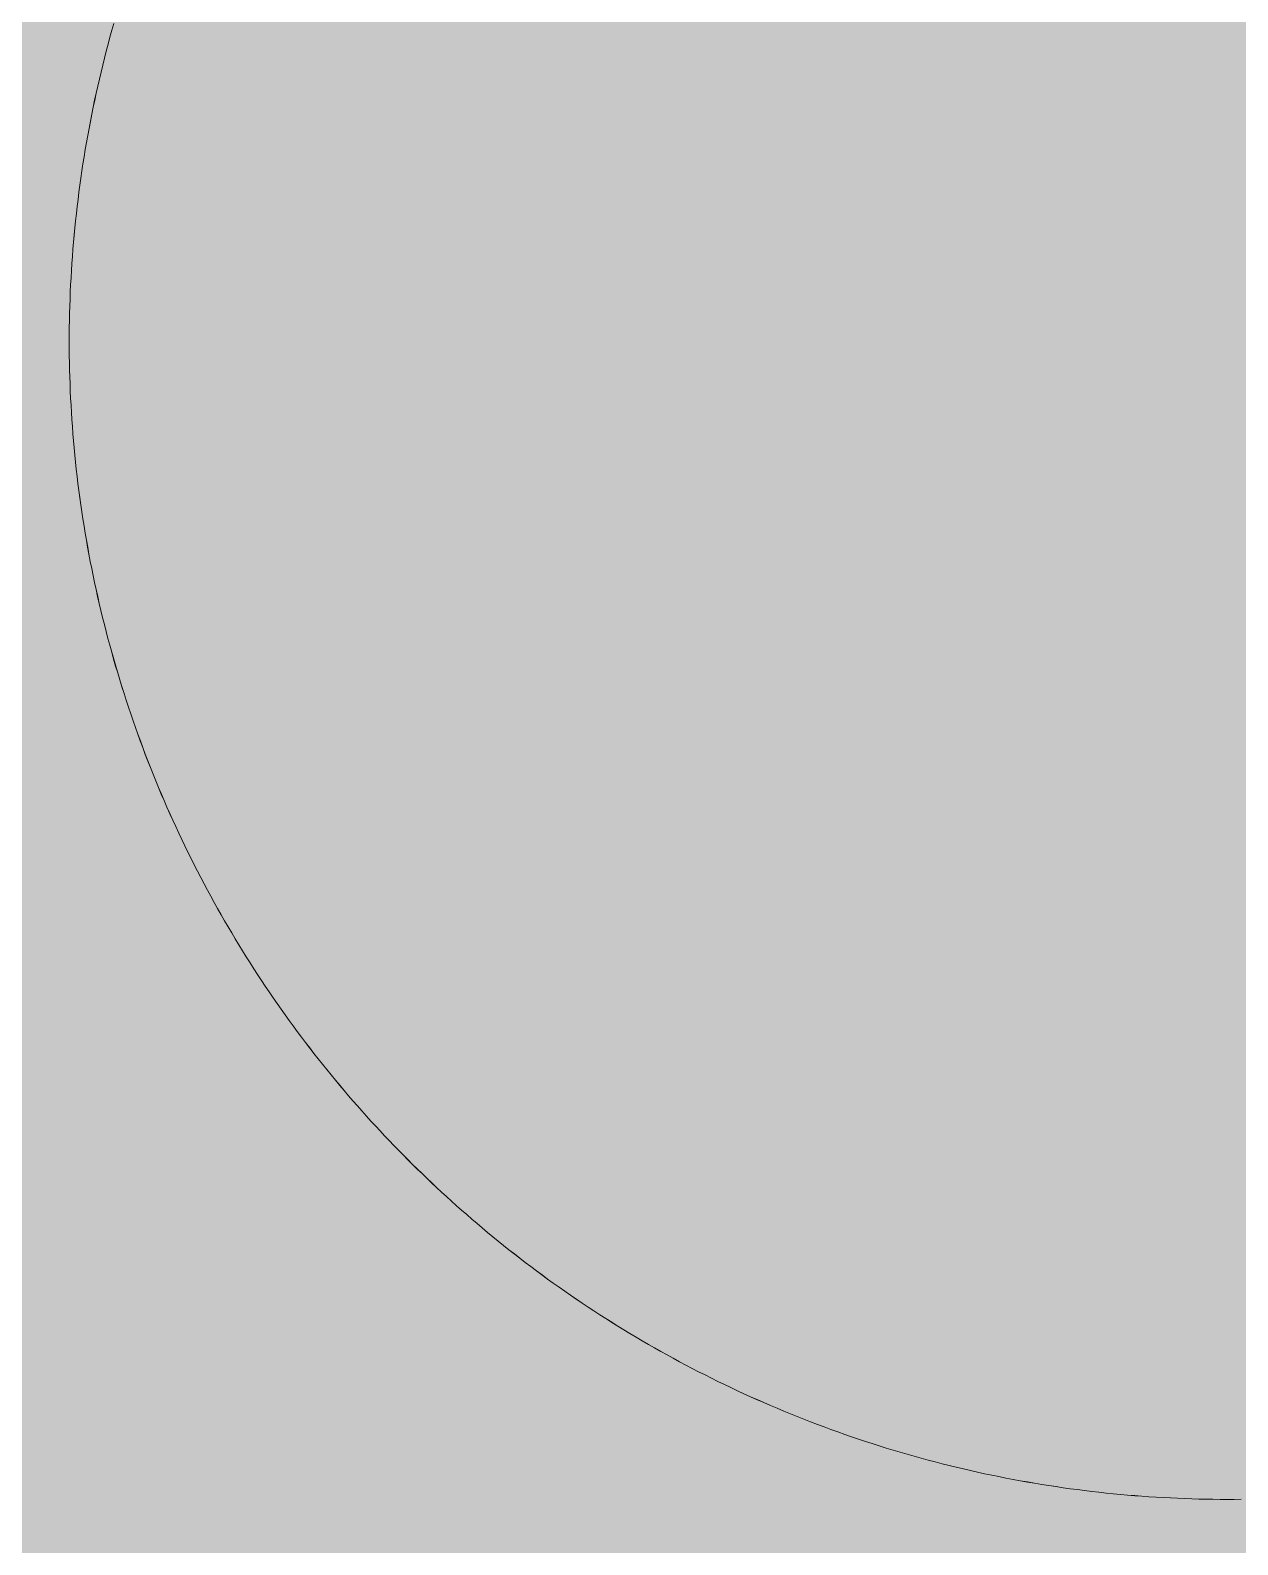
# Model space of a CAD drawing. Header units: millimetres. Extents: x 5622 to 8918, y 2044 to 6634.
# Drawn here: x 8590.203 to 8593.593, y 4110.948 to 4115.199 of the extents above; entities that cross this region are included whole.
import ezdxf

# ---------------------------------------------------------------- set-up
doc = ezdxf.new("R2010")
doc.units = ezdxf.units.MM
doc.linetypes.add('NASCOSTA', pattern=[9.525, 6.35, -3.175])
for name, color, linetype, lineweight in [('F_ARREDI', 7, 'Continuous', 5), ('F_FERRAMENTA', 253, 'Continuous', 5), ('F_MULTI laminato OPACO_retino', 1, 'Continuous', 5), ('F_Proiezioni', 253, 'NASCOSTA', 9)]:
    doc.layers.add(name, color=color, linetype=linetype, lineweight=lineweight)

# ---------------------------------------------------------------- blocks, each defined once
blk = doc.blocks.new("LIBRERIA_ingresso-living_sez._B.B'")
at = {"layer": 'F_MULTI laminato OPACO_retino', "true_color": 0x636466}
h = blk.add_hatch(color=251, dxfattribs=at)
h.dxf.hatch_style = 1
h.paths.add_polyline_path([(41313.1315, 11071.1262), (41913.1315, 11071.1262), (41913.1315, 13145.6262), (41313.1315, 13145.6262)])
at = {"layer": 'F_MULTI laminato OPACO_retino', "true_color": 0x939598}
h = blk.add_hatch(color=252, dxfattribs=at)
h.dxf.hatch_style = 1
h.paths.add_polyline_path([(41313.1315, 13145.6262), (41613.1315, 13145.6262), (41613.1315, 11071.1262), (41313.1315, 11071.1262)])
at = {"layer": 'F_Proiezioni', "color": 1}
for p, q in [((41585.9906, 11522.4599), (41585.9958, 11522.4794)), ((41585.9958, 11522.4794), (41586.0012, 11522.4988)), ((41585.9804, 11522.4208), (41585.9855, 11522.4403)), ((41585.9855, 11522.4403), (41585.9906, 11522.4599)), ((41585.9708, 11522.3815), (41585.9756, 11522.4012)), ((41585.9756, 11522.4012), (41585.9804, 11522.4208)), ((41585.9616, 11522.3422), (41585.9661, 11522.3619)), ((41585.9661, 11522.3619), (41585.9708, 11522.3815)), ((41585.9488, 11522.2829), (41585.9529, 11522.3027)), ((41585.9529, 11522.3027), (41585.9572, 11522.3224)), ((41585.9572, 11522.3224), (41585.9616, 11522.3422)), ((41585.9409, 11522.2433), (41585.9448, 11522.2631)), ((41585.9448, 11522.2631), (41585.9488, 11522.2829)), ((41585.9334, 11522.2036), (41585.9371, 11522.2235)), ((41585.9371, 11522.2235), (41585.9409, 11522.2433)), ((41585.9265, 11522.1638), (41585.9299, 11522.1837)), ((41585.9299, 11522.1837), (41585.9334, 11522.2036)), ((41585.9201, 11522.124), (41585.9232, 11522.1439)), ((41585.9232, 11522.1439), (41585.9265, 11522.1638)), ((41585.9141, 11522.0841), (41585.917, 11522.1041)), ((41585.917, 11522.1041), (41585.9201, 11522.124)), ((41585.9087, 11522.0442), (41585.9114, 11522.0641)), ((41585.9114, 11522.0641), (41585.9141, 11522.0841)), ((41585.9015, 11521.9842), (41585.9038, 11522.0042)), ((41585.9038, 11522.0042), (41585.9062, 11522.0242)), ((41585.9062, 11522.0242), (41585.9087, 11522.0442)), ((41585.8973, 11521.9442), (41585.8993, 11521.9642)), ((41585.8993, 11521.9642), (41585.9015, 11521.9842)), ((41585.8936, 11521.9042), (41585.8954, 11521.9242)), ((41585.8954, 11521.9242), (41585.8973, 11521.9442)), ((41585.8904, 11521.8642), (41585.8919, 11521.8842)), ((41585.8919, 11521.8842), (41585.8936, 11521.9042)), ((41585.8877, 11521.8243), (41585.889, 11521.8443)), ((41585.889, 11521.8443), (41585.8904, 11521.8642)), ((41585.8855, 11521.7843), (41585.8865, 11521.8043)), ((41585.8865, 11521.8043), (41585.8877, 11521.8243)), ((41585.8837, 11521.7444), (41585.8845, 11521.7644)), ((41585.8845, 11521.7644), (41585.8855, 11521.7843)), ((41585.8825, 11521.7046), (41585.8831, 11521.7245)), ((41585.8831, 11521.7245), (41585.8837, 11521.7444)), ((41585.8816, 11521.645), (41585.8818, 11521.6648)), ((41585.8818, 11521.6648), (41585.8821, 11521.6847)), ((41585.8821, 11521.6847), (41585.8825, 11521.7046)), ((41585.8815, 11521.6251), (41585.8816, 11521.645)), ((41585.8816, 11521.6053), (41585.8815, 11521.6251)), ((41585.8818, 11521.5855), (41585.8816, 11521.6053)), ((41585.8821, 11521.5656), (41585.8818, 11521.5855)), ((41585.8825, 11521.5458), (41585.8821, 11521.5656)), ((41585.8831, 11521.5259), (41585.8825, 11521.5458)), ((41585.8837, 11521.506), (41585.8831, 11521.5259)), ((41585.8845, 11521.4861), (41585.8837, 11521.506)), ((41585.8854, 11521.4662), (41585.8845, 11521.4861)), ((41585.8865, 11521.4463), (41585.8854, 11521.4662)), ((41585.8877, 11521.4263), (41585.8865, 11521.4463)), ((41585.8889, 11521.4064), (41585.8877, 11521.4263)), ((41585.8904, 11521.3864), (41585.8889, 11521.4064)), ((41585.8919, 11521.3665), (41585.8904, 11521.3864)), ((41585.8935, 11521.3465), (41585.8919, 11521.3665)), ((41585.8953, 11521.3266), (41585.8935, 11521.3465)), ((41585.8972, 11521.3066), (41585.8953, 11521.3266)), ((41585.8993, 11521.2867), (41585.8972, 11521.3066)), ((41585.9014, 11521.2667), (41585.8993, 11521.2867)), ((41585.9037, 11521.2468), (41585.9014, 11521.2667)), ((41585.9061, 11521.2268), (41585.9037, 11521.2468)), ((41585.9086, 11521.2069), (41585.9061, 11521.2268)), ((41585.9112, 11521.1869), (41585.9086, 11521.2069)), ((41585.914, 11521.167), (41585.9112, 11521.1869)), ((41585.9169, 11521.1471), (41585.914, 11521.167)), ((41585.9199, 11521.1272), (41585.9169, 11521.1471)), ((41585.9231, 11521.1073), (41585.9199, 11521.1272)), ((41585.9263, 11521.0874), (41585.9231, 11521.1073)), ((41585.9297, 11521.0676), (41585.9263, 11521.0874)), ((41585.9332, 11521.0477), (41585.9297, 11521.0676)), ((41585.9369, 11521.0279), (41585.9332, 11521.0477)), ((41585.9406, 11521.0081), (41585.9369, 11521.0279)), ((41585.9445, 11520.9883), (41585.9406, 11521.0081)), ((41585.9485, 11520.9686), (41585.9445, 11520.9883)), ((41585.9527, 11520.9488), (41585.9485, 11520.9686)), ((41585.9569, 11520.9291), (41585.9527, 11520.9488)), ((41585.9613, 11520.9094), (41585.9569, 11520.9291)), ((41585.9658, 11520.8898), (41585.9613, 11520.9094)), ((41585.9704, 11520.8702), (41585.9658, 11520.8898)), ((41585.9752, 11520.8506), (41585.9704, 11520.8702)), ((41585.9801, 11520.831), (41585.9752, 11520.8506)), ((41585.9851, 11520.8115), (41585.9801, 11520.831)), ((41585.9902, 11520.7919), (41585.9851, 11520.8115)), ((41585.9954, 11520.7725), (41585.9902, 11520.7919)), ((41586.0008, 11520.753), (41585.9954, 11520.7725)), ((41586.0062, 11520.7336), (41586.0008, 11520.753)), ((41586.0118, 11520.7143), (41586.0062, 11520.7336)), ((41586.0175, 11520.695), (41586.0118, 11520.7143)), ((41586.0233, 11520.6757), (41586.0175, 11520.695)), ((41586.0293, 11520.6564), (41586.0233, 11520.6757)), ((41586.0354, 11520.6372), (41586.0293, 11520.6564)), ((41586.0415, 11520.6181), (41586.0354, 11520.6372)), ((41586.0478, 11520.5989), (41586.0415, 11520.6181)), ((41586.0542, 11520.5799), (41586.0478, 11520.5989)), ((41586.0608, 11520.5608), (41586.0542, 11520.5799)), ((41586.0674, 11520.5419), (41586.0608, 11520.5608)), ((41586.0742, 11520.5229), (41586.0674, 11520.5419)), ((41586.081, 11520.5041), (41586.0742, 11520.5229)), ((41586.088, 11520.4852), (41586.081, 11520.5041)), ((41586.0951, 11520.4664), (41586.088, 11520.4852)), ((41586.1023, 11520.4477), (41586.0951, 11520.4664)), ((41586.1096, 11520.4291), (41586.1023, 11520.4477)), ((41586.1171, 11520.4104), (41586.1096, 11520.4291)), ((41586.1246, 11520.3919), (41586.1171, 11520.4104)), ((41586.1323, 11520.3734), (41586.1246, 11520.3919)), ((41586.14, 11520.3549), (41586.1323, 11520.3734)), ((41586.1479, 11520.3365), (41586.14, 11520.3549)), ((41586.1559, 11520.3182), (41586.1479, 11520.3365)), ((41586.164, 11520.2999), (41586.1559, 11520.3182)), ((41586.1722, 11520.2817), (41586.164, 11520.2999)), ((41586.1805, 11520.2636), (41586.1722, 11520.2817)), ((41586.1889, 11520.2455), (41586.1805, 11520.2636)), ((41586.1974, 11520.2275), (41586.1889, 11520.2455)), ((41586.2061, 11520.2095), (41586.1974, 11520.2275)), ((41586.2148, 11520.1916), (41586.2061, 11520.2095)), ((41586.2236, 11520.1738), (41586.2148, 11520.1916)), ((41586.2326, 11520.156), (41586.2236, 11520.1738)), ((41586.2416, 11520.1383), (41586.2326, 11520.156)), ((41586.2508, 11520.1206), (41586.2416, 11520.1383)), ((41586.26, 11520.1031), (41586.2508, 11520.1206)), ((41586.2693, 11520.0856), (41586.26, 11520.1031)), ((41586.2788, 11520.0681), (41586.2693, 11520.0856)), ((41586.2883, 11520.0508), (41586.2788, 11520.0681)), ((41586.298, 11520.0335), (41586.2883, 11520.0508)), ((41586.3077, 11520.0163), (41586.298, 11520.0335)), ((41586.3175, 11519.9991), (41586.3077, 11520.0163)), ((41586.3275, 11519.9821), (41586.3175, 11519.9991)), ((41586.3375, 11519.9651), (41586.3275, 11519.9821)), ((41586.3476, 11519.9482), (41586.3375, 11519.9651)), ((41586.3578, 11519.9313), (41586.3476, 11519.9482)), ((41586.3681, 11519.9145), (41586.3578, 11519.9313)), ((41586.3785, 11519.8979), (41586.3681, 11519.9145)), ((41586.389, 11519.8812), (41586.3785, 11519.8979)), ((41586.3996, 11519.8647), (41586.389, 11519.8812)), ((41586.4103, 11519.8483), (41586.3996, 11519.8647)), ((41586.421, 11519.8319), (41586.4103, 11519.8483)), ((41586.4319, 11519.8156), (41586.421, 11519.8319)), ((41586.4428, 11519.7994), (41586.4319, 11519.8156)), ((41586.4538, 11519.7833), (41586.4428, 11519.7994)), ((41586.4649, 11519.7673), (41586.4538, 11519.7833)), ((41586.4761, 11519.7513), (41586.4649, 11519.7673)), ((41586.4874, 11519.7355), (41586.4761, 11519.7513)), ((41586.4987, 11519.7197), (41586.4874, 11519.7355)), ((41586.5101, 11519.704), (41586.4987, 11519.7197)), ((41586.5217, 11519.6884), (41586.5101, 11519.704)), ((41586.5332, 11519.6729), (41586.5217, 11519.6884)), ((41586.5449, 11519.6574), (41586.5332, 11519.6729)), ((41586.5567, 11519.6421), (41586.5449, 11519.6574)), ((41586.5685, 11519.6269), (41586.5567, 11519.6421)), ((41586.5804, 11519.6117), (41586.5685, 11519.6269)), ((41586.5923, 11519.5966), (41586.5804, 11519.6117)), ((41586.6044, 11519.5817), (41586.5923, 11519.5966)), ((41586.6165, 11519.5668), (41586.6044, 11519.5817)), ((41586.6286, 11519.552), (41586.6165, 11519.5668)), ((41586.6409, 11519.5373), (41586.6286, 11519.552)), ((41586.6532, 11519.5227), (41586.6409, 11519.5373)), ((41586.6656, 11519.5082), (41586.6532, 11519.5227)), ((41586.678, 11519.4938), (41586.6656, 11519.5082)), ((41586.6905, 11519.4795), (41586.678, 11519.4938)), ((41586.7031, 11519.4653), (41586.6905, 11519.4795)), ((41586.7157, 11519.4512), (41586.7031, 11519.4653)), ((41586.7284, 11519.4372), (41586.7157, 11519.4512)), ((41586.7411, 11519.4232), (41586.7284, 11519.4372)), ((41586.7539, 11519.4094), (41586.7411, 11519.4232)), ((41586.7668, 11519.3957), (41586.7539, 11519.4094)), ((41586.7797, 11519.3821), (41586.7668, 11519.3957)), ((41586.7926, 11519.3686), (41586.7797, 11519.3821)), ((41586.8056, 11519.3552), (41586.7926, 11519.3686)), ((41586.8187, 11519.3418), (41586.8056, 11519.3552)), ((41586.8318, 11519.3286), (41586.8187, 11519.3418)), ((41586.845, 11519.3155), (41586.8318, 11519.3286)), ((41586.8583, 11519.3024), (41586.845, 11519.3155)), ((41586.8717, 11519.2894), (41586.8583, 11519.3024)), ((41586.8852, 11519.2764), (41586.8717, 11519.2894)), ((41586.8988, 11519.2634), (41586.8852, 11519.2764)), ((41586.9126, 11519.2505), (41586.8988, 11519.2634)), ((41586.9264, 11519.2377), (41586.9126, 11519.2505)), ((41586.9403, 11519.2249), (41586.9264, 11519.2377)), ((41586.9544, 11519.2122), (41586.9403, 11519.2249)), ((41586.9685, 11519.1995), (41586.9544, 11519.2122)), ((41586.9828, 11519.1869), (41586.9685, 11519.1995)), ((41586.9971, 11519.1743), (41586.9828, 11519.1869)), ((41587.0116, 11519.1618), (41586.9971, 11519.1743)), ((41587.0261, 11519.1493), (41587.0116, 11519.1618)), ((41587.0408, 11519.1369), (41587.0261, 11519.1493)), ((41587.0555, 11519.1246), (41587.0408, 11519.1369)), ((41587.0704, 11519.1124), (41587.0555, 11519.1246)), ((41587.0854, 11519.1002), (41587.0704, 11519.1124)), ((41587.1004, 11519.088), (41587.0854, 11519.1002)), ((41587.1156, 11519.076), (41587.1004, 11519.088)), ((41587.1308, 11519.064), (41587.1156, 11519.076)), ((41587.1462, 11519.0521), (41587.1308, 11519.064)), ((41587.1616, 11519.0402), (41587.1462, 11519.0521)), ((41587.1772, 11519.0284), (41587.1616, 11519.0402)), ((41587.1928, 11519.0167), (41587.1772, 11519.0284)), ((41587.2085, 11519.0051), (41587.1928, 11519.0167)), ((41587.2243, 11518.9936), (41587.2085, 11519.0051)), ((41587.2403, 11518.9821), (41587.2243, 11518.9936)), ((41587.2563, 11518.9707), (41587.2403, 11518.9821)), ((41587.2724, 11518.9594), (41587.2563, 11518.9707)), ((41587.2886, 11518.9482), (41587.2724, 11518.9594)), ((41587.3048, 11518.937), (41587.2886, 11518.9482)), ((41587.3212, 11518.926), (41587.3048, 11518.937)), ((41587.3377, 11518.915), (41587.3212, 11518.926)), ((41587.3542, 11518.9041), (41587.3377, 11518.915)), ((41587.3709, 11518.8933), (41587.3542, 11518.9041)), ((41587.3876, 11518.8826), (41587.3709, 11518.8933)), ((41587.4044, 11518.872), (41587.3876, 11518.8826)), ((41587.4213, 11518.8615), (41587.4044, 11518.872)), ((41587.4383, 11518.8511), (41587.4213, 11518.8615)), ((41587.4553, 11518.8407), (41587.4383, 11518.8511)), ((41587.4725, 11518.8305), (41587.4553, 11518.8407)), ((41587.4897, 11518.8204), (41587.4725, 11518.8305)), ((41587.507, 11518.8103), (41587.4897, 11518.8204)), ((41587.5244, 11518.8003), (41587.507, 11518.8103)), ((41587.5418, 11518.7905), (41587.5244, 11518.8003)), ((41587.5594, 11518.7807), (41587.5418, 11518.7905)), ((41587.577, 11518.7711), (41587.5594, 11518.7807)), ((41587.5947, 11518.7615), (41587.577, 11518.7711)), ((41587.6124, 11518.752), (41587.5947, 11518.7615)), ((41587.6303, 11518.7427), (41587.6124, 11518.752)), ((41587.6482, 11518.7334), (41587.6303, 11518.7427)), ((41587.6661, 11518.7243), (41587.6482, 11518.7334)), ((41587.6842, 11518.7152), (41587.6661, 11518.7243)), ((41587.7023, 11518.7063), (41587.6842, 11518.7152)), ((41587.7204, 11518.6975), (41587.7023, 11518.7063)), ((41587.7387, 11518.6887), (41587.7204, 11518.6975)), ((41587.757, 11518.6801), (41587.7387, 11518.6887)), ((41587.7754, 11518.6716), (41587.757, 11518.6801)), ((41587.7938, 11518.6632), (41587.7754, 11518.6716)), ((41587.8123, 11518.6549), (41587.7938, 11518.6632)), ((41587.8309, 11518.6467), (41587.8123, 11518.6549)), ((41587.8495, 11518.6387), (41587.8309, 11518.6467)), ((41587.8682, 11518.6307), (41587.8495, 11518.6387)), ((41587.8869, 11518.6229), (41587.8682, 11518.6307)), ((41587.9057, 11518.6152), (41587.8869, 11518.6229)), ((41587.9246, 11518.6075), (41587.9057, 11518.6152)), ((41587.9435, 11518.6001), (41587.9246, 11518.6075)), ((41587.9625, 11518.5927), (41587.9435, 11518.6001)), ((41587.9815, 11518.5854), (41587.9625, 11518.5927)), ((41588.0006, 11518.5783), (41587.9815, 11518.5854)), ((41588.0197, 11518.5712), (41588.0006, 11518.5783)), ((41588.0389, 11518.5643), (41588.0197, 11518.5712)), ((41588.0581, 11518.5575), (41588.0389, 11518.5643)), ((41588.0774, 11518.5509), (41588.0581, 11518.5575)), ((41588.0967, 11518.5443), (41588.0774, 11518.5509)), ((41588.1161, 11518.5379), (41588.0967, 11518.5443)), ((41588.1355, 11518.5316), (41588.1161, 11518.5379)), ((41588.1549, 11518.5254), (41588.1355, 11518.5316)), ((41588.1744, 11518.5193), (41588.1549, 11518.5254)), ((41588.194, 11518.5133), (41588.1744, 11518.5193)), ((41588.2135, 11518.5075), (41588.194, 11518.5133)), ((41588.2332, 11518.5018), (41588.2135, 11518.5075)), ((41588.2528, 11518.4962), (41588.2332, 11518.5018)), ((41588.2725, 11518.4907), (41588.2528, 11518.4962)), ((41588.2922, 11518.4854), (41588.2725, 11518.4907)), ((41588.3119, 11518.4802), (41588.2922, 11518.4854)), ((41588.3317, 11518.4751), (41588.3119, 11518.4802)), ((41588.3515, 11518.4701), (41588.3317, 11518.4751)), ((41588.3714, 11518.4653), (41588.3515, 11518.4701)), ((41588.3912, 11518.4606), (41588.3714, 11518.4653)), ((41588.4111, 11518.456), (41588.3912, 11518.4606)), ((41588.431, 11518.4515), (41588.4111, 11518.456)), ((41588.451, 11518.4472), (41588.431, 11518.4515)), ((41588.4709, 11518.443), (41588.451, 11518.4472)), ((41588.4909, 11518.4389), (41588.4709, 11518.443)), ((41588.5109, 11518.4349), (41588.4909, 11518.4389)), ((41588.5309, 11518.4311), (41588.5109, 11518.4349)), ((41588.5509, 11518.4274), (41588.5309, 11518.4311)), ((41588.5709, 11518.4238), (41588.5509, 11518.4274)), ((41588.591, 11518.4204), (41588.5709, 11518.4238)), ((41588.6111, 11518.4171), (41588.591, 11518.4204)), ((41588.6311, 11518.4139), (41588.6111, 11518.4171)), ((41588.6512, 11518.4108), (41588.6311, 11518.4139)), ((41588.6713, 11518.4079), (41588.6512, 11518.4108)), ((41588.6914, 11518.4051), (41588.6713, 11518.4079)), ((41588.7115, 11518.4024), (41588.6914, 11518.4051)), ((41588.7316, 11518.3999), (41588.7115, 11518.4024)), ((41588.7517, 11518.3974), (41588.7316, 11518.3999)), ((41588.7718, 11518.3951), (41588.7517, 11518.3974)), ((41588.7919, 11518.393), (41588.7718, 11518.3951)), ((41588.812, 11518.3909), (41588.7919, 11518.393)), ((41588.832, 11518.389), (41588.812, 11518.3909)), ((41588.8521, 11518.3872), (41588.832, 11518.389)), ((41588.8722, 11518.3855), (41588.8521, 11518.3872)), ((41588.8922, 11518.384), (41588.8722, 11518.3855)), ((41588.9123, 11518.3826), (41588.8922, 11518.384)), ((41588.9323, 11518.3813), (41588.9123, 11518.3826)), ((41588.9523, 11518.3801), (41588.9323, 11518.3813)), ((41588.9723, 11518.379), (41588.9523, 11518.3801)), ((41588.9923, 11518.3781), (41588.9723, 11518.379)), ((41589.0123, 11518.3773), (41588.9923, 11518.3781)), ((41589.0322, 11518.3766), (41589.0123, 11518.3773)), ((41589.0521, 11518.3761), (41589.0322, 11518.3766)), ((41589.072, 11518.3757), (41589.0521, 11518.3761)), ((41589.0919, 11518.3754), (41589.072, 11518.3757)), ((41589.1117, 11518.3752), (41589.0919, 11518.3754)), ((41589.1315, 11518.3751), (41589.1117, 11518.3752)), ((41589.1315, 11518.3751), (41589.1513, 11518.3752)), ((41589.1513, 11518.3752), (41589.1712, 11518.3754))]:
    blk.add_line(p, q, dxfattribs=at)

msp = doc.modelspace()

# ---------------------------------------------------------------- linework, layer by layer
at = {"layer": 'F_FERRAMENTA', "linetype": 'NASCOSTA'}
for p, q in [((8590.4271, 4115.1799), (8590.4325, 4115.1994)), ((8590.4325, 4115.1994), (8590.438, 4115.2188)), ((8590.4167, 4115.1409), (8590.4218, 4115.1604)), ((8590.4218, 4115.1604), (8590.4271, 4115.1799)), ((8590.402, 4115.0821), (8590.4068, 4115.1017)), ((8590.4068, 4115.1017), (8590.4117, 4115.1213)), ((8590.4117, 4115.1213), (8590.4167, 4115.1409)), ((8590.3929, 4115.0427), (8590.3974, 4115.0624)), ((8590.3974, 4115.0624), (8590.402, 4115.0821)), ((8590.3842, 4115.0032), (8590.3885, 4115.023)), ((8590.3885, 4115.023), (8590.3929, 4115.0427)), ((8590.376, 4114.9637), (8590.38, 4114.9835)), ((8590.38, 4114.9835), (8590.3842, 4115.0032)), ((8590.3683, 4114.924), (8590.3721, 4114.9439)), ((8590.3721, 4114.9439), (8590.376, 4114.9637)), ((8590.3612, 4114.8843), (8590.3647, 4114.9042)), ((8590.3647, 4114.9042), (8590.3683, 4114.924)), ((8590.3545, 4114.8445), (8590.3577, 4114.8644)), ((8590.3577, 4114.8644), (8590.3612, 4114.8843)), ((8590.3454, 4114.7847), (8590.3483, 4114.8046)), ((8590.3483, 4114.8046), (8590.3513, 4114.8245)), ((8590.3513, 4114.8245), (8590.3545, 4114.8445)), ((8590.3399, 4114.7447), (8590.3426, 4114.7647)), ((8590.3426, 4114.7647), (8590.3454, 4114.7847)), ((8590.335, 4114.7048), (8590.3374, 4114.7247)), ((8590.3374, 4114.7247), (8590.3399, 4114.7447)), ((8590.3306, 4114.6648), (8590.3327, 4114.6848)), ((8590.3327, 4114.6848), (8590.335, 4114.7048)), ((8590.3266, 4114.6248), (8590.3285, 4114.6448)), ((8590.3285, 4114.6448), (8590.3306, 4114.6648)), ((8590.3232, 4114.5848), (8590.3248, 4114.6048)), ((8590.3248, 4114.6048), (8590.3266, 4114.6248)), ((8590.3202, 4114.5448), (8590.3216, 4114.5648)), ((8590.3216, 4114.5648), (8590.3232, 4114.5848)), ((8590.3178, 4114.5049), (8590.3189, 4114.5248)), ((8590.3189, 4114.5248), (8590.3202, 4114.5448)), ((8590.315, 4114.445), (8590.3158, 4114.4649)), ((8590.3158, 4114.4649), (8590.3167, 4114.4849)), ((8590.3167, 4114.4849), (8590.3178, 4114.5049)), ((8590.3138, 4114.4051), (8590.3143, 4114.4251)), ((8590.3143, 4114.4251), (8590.315, 4114.445)), ((8590.313, 4114.3654), (8590.3133, 4114.3852)), ((8590.3133, 4114.3852), (8590.3138, 4114.4051)), ((8590.3128, 4114.3455), (8590.313, 4114.3654)), ((8590.3128, 4114.3257), (8590.3128, 4114.3455)), ((8590.3128, 4114.3059), (8590.3128, 4114.3257)), ((8590.313, 4114.286), (8590.3128, 4114.3059)), ((8590.3133, 4114.2662), (8590.313, 4114.286)), ((8590.3138, 4114.2463), (8590.3133, 4114.2662)), ((8590.3143, 4114.2264), (8590.3138, 4114.2463)), ((8590.315, 4114.2066), (8590.3143, 4114.2264)), ((8590.3158, 4114.1867), (8590.315, 4114.2066)), ((8590.3167, 4114.1667), (8590.3158, 4114.1867)), ((8590.3177, 4114.1468), (8590.3167, 4114.1667)), ((8590.3189, 4114.1269), (8590.3177, 4114.1468)), ((8590.3202, 4114.1069), (8590.3189, 4114.1269)), ((8590.3216, 4114.087), (8590.3202, 4114.1069)), ((8590.3231, 4114.067), (8590.3216, 4114.087)), ((8590.3248, 4114.0471), (8590.3231, 4114.067)), ((8590.3266, 4114.0271), (8590.3248, 4114.0471)), ((8590.3285, 4114.0072), (8590.3266, 4114.0271)), ((8590.3305, 4113.9872), (8590.3285, 4114.0072)), ((8590.3326, 4113.9673), (8590.3305, 4113.9872)), ((8590.3349, 4113.9473), (8590.3326, 4113.9673)), ((8590.3373, 4113.9274), (8590.3349, 4113.9473)), ((8590.3398, 4113.9074), (8590.3373, 4113.9274)), ((8590.3425, 4113.8875), (8590.3398, 4113.9074)), ((8590.3453, 4113.8676), (8590.3425, 4113.8875)), ((8590.3482, 4113.8476), (8590.3453, 4113.8676)), ((8590.3512, 4113.8277), (8590.3482, 4113.8476)), ((8590.3543, 4113.8079), (8590.3512, 4113.8277)), ((8590.3576, 4113.788), (8590.3543, 4113.8079)), ((8590.361, 4113.7681), (8590.3576, 4113.788)), ((8590.3645, 4113.7483), (8590.361, 4113.7681)), ((8590.3681, 4113.7285), (8590.3645, 4113.7483)), ((8590.3719, 4113.7087), (8590.3681, 4113.7285)), ((8590.3758, 4113.6889), (8590.3719, 4113.7087)), ((8590.3798, 4113.6691), (8590.3758, 4113.6889)), ((8590.3839, 4113.6494), (8590.3798, 4113.6691)), ((8590.3882, 4113.6297), (8590.3839, 4113.6494)), ((8590.3926, 4113.61), (8590.3882, 4113.6297)), ((8590.3971, 4113.5903), (8590.3926, 4113.61)), ((8590.4017, 4113.5707), (8590.3971, 4113.5903)), ((8590.4064, 4113.5511), (8590.4017, 4113.5707)), ((8590.4113, 4113.5315), (8590.4064, 4113.5511)), ((8590.4163, 4113.512), (8590.4113, 4113.5315)), ((8590.4214, 4113.4925), (8590.4163, 4113.512)), ((8590.4266, 4113.473), (8590.4214, 4113.4925)), ((8590.432, 4113.4536), (8590.4266, 4113.473)), ((8590.4375, 4113.4342), (8590.432, 4113.4536)), ((8590.4431, 4113.4148), (8590.4375, 4113.4342)), ((8590.4488, 4113.3955), (8590.4431, 4113.4148)), ((8590.4546, 4113.3762), (8590.4488, 4113.3955)), ((8590.4605, 4113.357), (8590.4546, 4113.3762)), ((8590.4666, 4113.3378), (8590.4605, 4113.357)), ((8590.4728, 4113.3186), (8590.4666, 4113.3378)), ((8590.4791, 4113.2995), (8590.4728, 4113.3186)), ((8590.4855, 4113.2804), (8590.4791, 4113.2995)), ((8590.492, 4113.2614), (8590.4855, 4113.2804)), ((8590.4986, 4113.2424), (8590.492, 4113.2614)), ((8590.5054, 4113.2235), (8590.4986, 4113.2424)), ((8590.5123, 4113.2046), (8590.5054, 4113.2235)), ((8590.5192, 4113.1858), (8590.5123, 4113.2046)), ((8590.5263, 4113.167), (8590.5192, 4113.1858)), ((8590.5336, 4113.1483), (8590.5263, 4113.167)), ((8590.5409, 4113.1296), (8590.5336, 4113.1483)), ((8590.5483, 4113.111), (8590.5409, 4113.1296)), ((8590.5558, 4113.0924), (8590.5483, 4113.111)), ((8590.5635, 4113.0739), (8590.5558, 4113.0924)), ((8590.5713, 4113.0555), (8590.5635, 4113.0739)), ((8590.5791, 4113.0371), (8590.5713, 4113.0555)), ((8590.5871, 4113.0188), (8590.5791, 4113.0371)), ((8590.5952, 4113.0005), (8590.5871, 4113.0188)), ((8590.6034, 4112.9823), (8590.5952, 4113.0005)), ((8590.6117, 4112.9641), (8590.6034, 4112.9823)), ((8590.6201, 4112.946), (8590.6117, 4112.9641)), ((8590.6287, 4112.928), (8590.6201, 4112.946)), ((8590.6373, 4112.91), (8590.6287, 4112.928)), ((8590.646, 4112.8921), (8590.6373, 4112.91)), ((8590.6549, 4112.8743), (8590.646, 4112.8921)), ((8590.6638, 4112.8565), (8590.6549, 4112.8743)), ((8590.6729, 4112.8388), (8590.6638, 4112.8565)), ((8590.682, 4112.8212), (8590.6729, 4112.8388)), ((8590.6912, 4112.8036), (8590.682, 4112.8212)), ((8590.7006, 4112.7861), (8590.6912, 4112.8036)), ((8590.71, 4112.7687), (8590.7006, 4112.7861)), ((8590.7196, 4112.7513), (8590.71, 4112.7687)), ((8590.7292, 4112.734), (8590.7196, 4112.7513)), ((8590.739, 4112.7168), (8590.7292, 4112.734)), ((8590.7488, 4112.6997), (8590.739, 4112.7168)), ((8590.7587, 4112.6826), (8590.7488, 4112.6997)), ((8590.7687, 4112.6656), (8590.7587, 4112.6826)), ((8590.7789, 4112.6487), (8590.7687, 4112.6656)), ((8590.7891, 4112.6319), (8590.7789, 4112.6487)), ((8590.7994, 4112.6151), (8590.7891, 4112.6319)), ((8590.8098, 4112.5984), (8590.7994, 4112.6151)), ((8590.8203, 4112.5818), (8590.8098, 4112.5984)), ((8590.8308, 4112.5653), (8590.8203, 4112.5818)), ((8590.8415, 4112.5488), (8590.8308, 4112.5653)), ((8590.8523, 4112.5324), (8590.8415, 4112.5488)), ((8590.8631, 4112.5162), (8590.8523, 4112.5324)), ((8590.874, 4112.5), (8590.8631, 4112.5162)), ((8590.885, 4112.4838), (8590.874, 4112.5)), ((8590.8962, 4112.4678), (8590.885, 4112.4838)), ((8590.9073, 4112.4519), (8590.8962, 4112.4678)), ((8590.9186, 4112.436), (8590.9073, 4112.4519)), ((8590.93, 4112.4202), (8590.9186, 4112.436)), ((8590.9414, 4112.4045), (8590.93, 4112.4202)), ((8590.9529, 4112.3889), (8590.9414, 4112.4045)), ((8590.9645, 4112.3734), (8590.9529, 4112.3889)), ((8590.9762, 4112.358), (8590.9645, 4112.3734)), ((8590.9879, 4112.3427), (8590.9762, 4112.358)), ((8590.9997, 4112.3274), (8590.9879, 4112.3427)), ((8591.0116, 4112.3123), (8590.9997, 4112.3274)), ((8591.0236, 4112.2972), (8591.0116, 4112.3123)), ((8591.0356, 4112.2822), (8591.0236, 4112.2972)), ((8591.0477, 4112.2673), (8591.0356, 4112.2822)), ((8591.0599, 4112.2526), (8591.0477, 4112.2673)), ((8591.0721, 4112.2379), (8591.0599, 4112.2526)), ((8591.0844, 4112.2233), (8591.0721, 4112.2379)), ((8591.0968, 4112.2088), (8591.0844, 4112.2233)), ((8591.1092, 4112.1944), (8591.0968, 4112.2088)), ((8591.1217, 4112.18), (8591.1092, 4112.1944)), ((8591.1343, 4112.1658), (8591.1217, 4112.18)), ((8591.1469, 4112.1517), (8591.1343, 4112.1658)), ((8591.1596, 4112.1377), (8591.1469, 4112.1517)), ((8591.1724, 4112.1238), (8591.1596, 4112.1377)), ((8591.1851, 4112.11), (8591.1724, 4112.1238)), ((8591.198, 4112.0962), (8591.1851, 4112.11)), ((8591.2109, 4112.0826), (8591.198, 4112.0962)), ((8591.2239, 4112.0691), (8591.2109, 4112.0826)), ((8591.2369, 4112.0557), (8591.2239, 4112.0691)), ((8591.2499, 4112.0424), (8591.2369, 4112.0557)), ((8591.2631, 4112.0292), (8591.2499, 4112.0424)), ((8591.2762, 4112.016), (8591.2631, 4112.0292)), ((8591.2895, 4112.003), (8591.2762, 4112.016)), ((8591.3029, 4111.9899), (8591.2895, 4112.003)), ((8591.3165, 4111.9769), (8591.3029, 4111.9899)), ((8591.3301, 4111.964), (8591.3165, 4111.9769)), ((8591.3438, 4111.9511), (8591.3301, 4111.964)), ((8591.3576, 4111.9383), (8591.3438, 4111.9511)), ((8591.3716, 4111.9255), (8591.3576, 4111.9383)), ((8591.3856, 4111.9127), (8591.3716, 4111.9255)), ((8591.3998, 4111.9), (8591.3856, 4111.9127)), ((8591.414, 4111.8874), (8591.3998, 4111.9)), ((8591.4284, 4111.8748), (8591.414, 4111.8874)), ((8591.4428, 4111.8623), (8591.4284, 4111.8748)), ((8591.4574, 4111.8499), (8591.4428, 4111.8623)), ((8591.472, 4111.8375), (8591.4574, 4111.8499)), ((8591.4868, 4111.8252), (8591.472, 4111.8375)), ((8591.5016, 4111.8129), (8591.4868, 4111.8252)), ((8591.5166, 4111.8007), (8591.5016, 4111.8129)), ((8591.5317, 4111.7886), (8591.5166, 4111.8007)), ((8591.5468, 4111.7765), (8591.5317, 4111.7886)), ((8591.5621, 4111.7645), (8591.5468, 4111.7765)), ((8591.5774, 4111.7526), (8591.5621, 4111.7645)), ((8591.5929, 4111.7408), (8591.5774, 4111.7526)), ((8591.6084, 4111.729), (8591.5929, 4111.7408)), ((8591.624, 4111.7173), (8591.6084, 4111.729)), ((8591.6398, 4111.7057), (8591.624, 4111.7173)), ((8591.6556, 4111.6941), (8591.6398, 4111.7057)), ((8591.6715, 4111.6826), (8591.6556, 4111.6941)), ((8591.6875, 4111.6713), (8591.6715, 4111.6826)), ((8591.7036, 4111.6599), (8591.6875, 4111.6713)), ((8591.7198, 4111.6487), (8591.7036, 4111.6599)), ((8591.7361, 4111.6376), (8591.7198, 4111.6487)), ((8591.7525, 4111.6265), (8591.7361, 4111.6376)), ((8591.7689, 4111.6156), (8591.7525, 4111.6265)), ((8591.7855, 4111.6047), (8591.7689, 4111.6156)), ((8591.8021, 4111.5939), (8591.7855, 4111.6047)), ((8591.8188, 4111.5832), (8591.8021, 4111.5939)), ((8591.8357, 4111.5726), (8591.8188, 4111.5832)), ((8591.8526, 4111.5621), (8591.8357, 4111.5726)), ((8591.8695, 4111.5516), (8591.8526, 4111.5621)), ((8591.8866, 4111.5413), (8591.8695, 4111.5516)), ((8591.9037, 4111.531), (8591.8866, 4111.5413)), ((8591.921, 4111.5209), (8591.9037, 4111.531)), ((8591.9383, 4111.5108), (8591.921, 4111.5209)), ((8591.9556, 4111.5009), (8591.9383, 4111.5108)), ((8591.9731, 4111.491), (8591.9556, 4111.5009)), ((8591.9906, 4111.4813), (8591.9731, 4111.491)), ((8592.0082, 4111.4716), (8591.9906, 4111.4813)), ((8592.0259, 4111.4621), (8592.0082, 4111.4716)), ((8592.0437, 4111.4526), (8592.0259, 4111.4621)), ((8592.0615, 4111.4432), (8592.0437, 4111.4526)), ((8592.0794, 4111.434), (8592.0615, 4111.4432)), ((8592.0974, 4111.4248), (8592.0794, 4111.434)), ((8592.1154, 4111.4158), (8592.0974, 4111.4248)), ((8592.1335, 4111.4068), (8592.1154, 4111.4158)), ((8592.1517, 4111.398), (8592.1335, 4111.4068)), ((8592.1699, 4111.3893), (8592.1517, 4111.398)), ((8592.1882, 4111.3807), (8592.1699, 4111.3893)), ((8592.2066, 4111.3721), (8592.1882, 4111.3807)), ((8592.2251, 4111.3637), (8592.2066, 4111.3721)), ((8592.2436, 4111.3555), (8592.2251, 4111.3637)), ((8592.2621, 4111.3473), (8592.2436, 4111.3555)), ((8592.2807, 4111.3392), (8592.2621, 4111.3473)), ((8592.2994, 4111.3313), (8592.2807, 4111.3392)), ((8592.3182, 4111.3234), (8592.2994, 4111.3313)), ((8592.337, 4111.3157), (8592.3182, 4111.3234)), ((8592.3558, 4111.3081), (8592.337, 4111.3157)), ((8592.3747, 4111.3006), (8592.3558, 4111.3081)), ((8592.3937, 4111.2932), (8592.3747, 4111.3006)), ((8592.4127, 4111.286), (8592.3937, 4111.2932)), ((8592.4318, 4111.2788), (8592.4127, 4111.286)), ((8592.4509, 4111.2718), (8592.4318, 4111.2788)), ((8592.4701, 4111.2649), (8592.4509, 4111.2718)), ((8592.4893, 4111.2581), (8592.4701, 4111.2649)), ((8592.5086, 4111.2514), (8592.4893, 4111.2581)), ((8592.5279, 4111.2449), (8592.5086, 4111.2514)), ((8592.5473, 4111.2384), (8592.5279, 4111.2449)), ((8592.5667, 4111.2321), (8592.5473, 4111.2384)), ((8592.5862, 4111.2259), (8592.5667, 4111.2321)), ((8592.6057, 4111.2198), (8592.5862, 4111.2259)), ((8592.6252, 4111.2139), (8592.6057, 4111.2198)), ((8592.6448, 4111.2081), (8592.6252, 4111.2139)), ((8592.6644, 4111.2023), (8592.6448, 4111.2081)), ((8592.684, 4111.1968), (8592.6644, 4111.2023)), ((8592.7037, 4111.1913), (8592.684, 4111.1968)), ((8592.7234, 4111.186), (8592.7037, 4111.1913)), ((8592.7432, 4111.1807), (8592.7234, 4111.186)), ((8592.763, 4111.1756), (8592.7432, 4111.1807)), ((8592.7828, 4111.1707), (8592.763, 4111.1756)), ((8592.8026, 4111.1658), (8592.7828, 4111.1707)), ((8592.8225, 4111.1611), (8592.8026, 4111.1658)), ((8592.8424, 4111.1565), (8592.8225, 4111.1611)), ((8592.8623, 4111.1521), (8592.8424, 4111.1565)), ((8592.8822, 4111.1477), (8592.8623, 4111.1521)), ((8592.9022, 4111.1435), (8592.8822, 4111.1477)), ((8592.9221, 4111.1394), (8592.9022, 4111.1435)), ((8592.9421, 4111.1355), (8592.9221, 4111.1394)), ((8592.9621, 4111.1316), (8592.9421, 4111.1355)), ((8592.9822, 4111.128), (8592.9621, 4111.1316)), ((8593.0022, 4111.1244), (8592.9822, 4111.128)), ((8593.0222, 4111.1209), (8593.0022, 4111.1244)), ((8593.0423, 4111.1176), (8593.0222, 4111.1209)), ((8593.0624, 4111.1144), (8593.0423, 4111.1176)), ((8593.0825, 4111.1114), (8593.0624, 4111.1144)), ((8593.1025, 4111.1084), (8593.0825, 4111.1114)), ((8593.1226, 4111.1056), (8593.1025, 4111.1084)), ((8593.1427, 4111.103), (8593.1226, 4111.1056)), ((8593.1628, 4111.1004), (8593.1427, 4111.103)), ((8593.1829, 4111.098), (8593.1628, 4111.1004)), ((8593.203, 4111.0957), (8593.1829, 4111.098)), ((8593.2231, 4111.0935), (8593.203, 4111.0957)), ((8593.2432, 4111.0915), (8593.2231, 4111.0935)), ((8593.2633, 4111.0895), (8593.2432, 4111.0915)), ((8593.2834, 4111.0878), (8593.2633, 4111.0895)), ((8593.3034, 4111.0861), (8593.2834, 4111.0878)), ((8593.3235, 4111.0845), (8593.3034, 4111.0861)), ((8593.3435, 4111.0831), (8593.3235, 4111.0845)), ((8593.3636, 4111.0818), (8593.3435, 4111.0831)), ((8593.3836, 4111.0806), (8593.3636, 4111.0818)), ((8593.4036, 4111.0796), (8593.3836, 4111.0806)), ((8593.4235, 4111.0787), (8593.4036, 4111.0796)), ((8593.4435, 4111.0779), (8593.4235, 4111.0787)), ((8593.4634, 4111.0772), (8593.4435, 4111.0779)), ((8593.4834, 4111.0766), (8593.4634, 4111.0772)), ((8593.5033, 4111.0762), (8593.4834, 4111.0766)), ((8593.5231, 4111.0759), (8593.5033, 4111.0762)), ((8593.543, 4111.0757), (8593.5231, 4111.0759)), ((8593.5628, 4111.0757), (8593.543, 4111.0757)), ((8593.5628, 4111.0757), (8593.5826, 4111.0757)), ((8593.5826, 4111.0757), (8593.6024, 4111.0759))]:
    msp.add_line(p, q, dxfattribs=at)

# ---------------------------------------------------------------- block references
at = {"layer": 'F_ARREDI'}
msp.add_blockref("LIBRERIA_ingresso-living_sez._B.B'", (-32995.5688, -7407.2995), dxfattribs=at)

doc.saveas('drawing.dxf')
